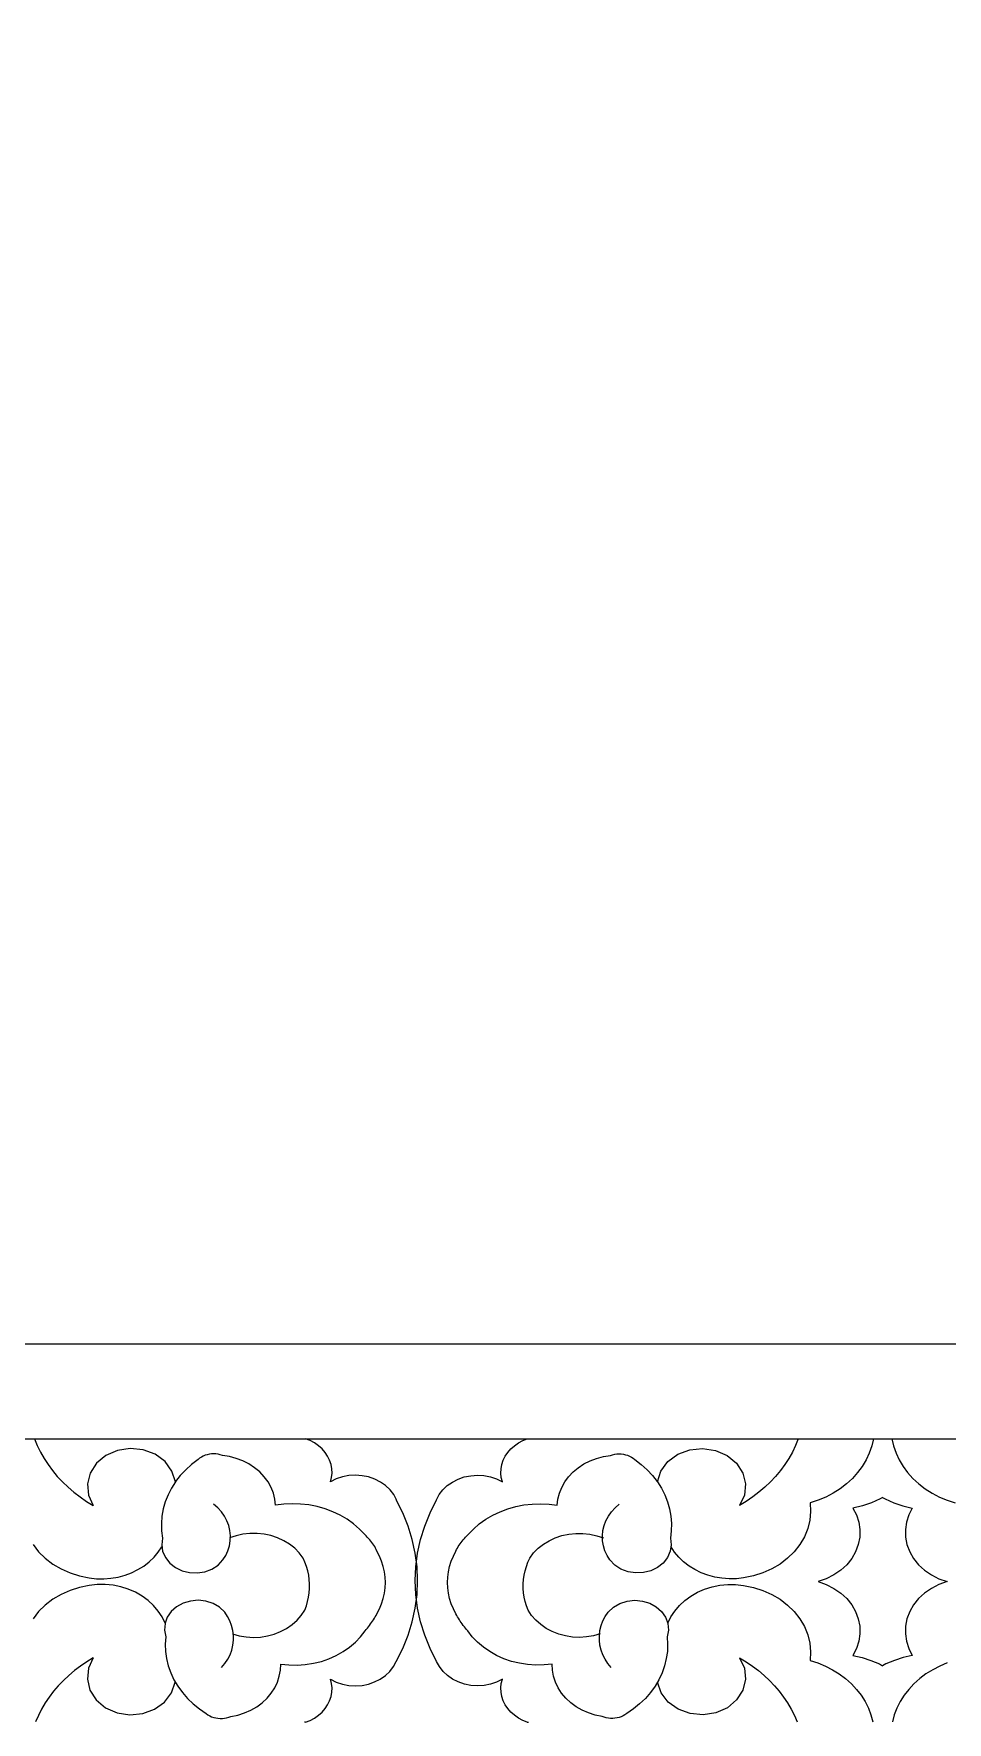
# Model space of a CAD drawing. Extents: x 1188826 to 1909461, y 608442 to 1651179.
# Drawn here: x 1667561 to 1667851, y 1032544 to 1033079 of the extents above; entities that cross this region are included whole.
import ezdxf

# ---------------------------------------------------------------- set-up
doc = ezdxf.new("R2010")
doc.units = 0
doc.header["$LTSCALE"] = 1000
doc.header["$MEASUREMENT"] = 0
doc.layers.add('窗', color=4, linetype='Continuous')
doc.layers.add('立面线', color=40, linetype='Continuous')

# ---------------------------------------------------------------- blocks, each defined once
blk = doc.blocks.new('EHYTERHT5EHTER')
at = {"layer": '窗', "ltscale": 3}
blk.add_lwpolyline([(83569.73, -228180.6), (84504.99, -228180.6), (84504.99, -229130.6), (83569.73, -229130.6)], close=True, dxfattribs=at)

msp = doc.modelspace()

# ---------------------------------------------------------------- linework, layer by layer
at = {"layer": '立面线'}
for p, q in [((1669039.81, 1032663.42), (1660727.54, 1032663.42)), ((1660758.89, 1032633.42), (1669008.6, 1032633.42)), ((1667561.55, 1032633.42), (1667562.42, 1032631.3)), ((1667648.86, 1032632.83), (1667647.41, 1032633.42)), ((1667650.23, 1032632.09), (1667648.86, 1032632.83)), ((1667714.79, 1032632.09), (1667716.16, 1032632.83)), ((1667716.16, 1032632.83), (1667717.61, 1032633.42)), ((1667803.47, 1032633.42), (1667802.6, 1032631.3)), ((1667827.25, 1032633.42), (1667826.72, 1032631.14)), ((1667833.1, 1032633.42), (1667833.63, 1032631.14)), ((1667562.42, 1032631.3), (1667563.42, 1032629.23)), ((1667563.42, 1032629.23), (1667564.57, 1032627.2)), ((1667584.11, 1032628.12), (1667581.14, 1032625.67)), ((1667587.79, 1032629.73), (1667584.11, 1032628.12)), ((1667591.86, 1032630.35), (1667587.79, 1032629.73)), ((1667595.96, 1032629.93), (1667591.86, 1032630.35)), ((1667599.74, 1032628.5), (1667595.96, 1032629.93)), ((1667602.87, 1032626.19), (1667599.74, 1032628.5)), ((1667614.39, 1032627.62), (1667613.84, 1032627.26)), ((1667614.99, 1032627.93), (1667614.39, 1032627.62)), ((1667615.61, 1032628.19), (1667614.99, 1032627.93)), ((1667616.27, 1032628.39), (1667615.61, 1032628.19)), ((1667616.95, 1032628.54), (1667616.27, 1032628.39)), ((1667617.63, 1032628.62), (1667616.95, 1032628.54)), ((1667618.33, 1032628.64), (1667617.63, 1032628.62)), ((1667619.02, 1032628.61), (1667618.33, 1032628.64)), ((1667619.71, 1032628.51), (1667619.02, 1032628.61)), ((1667620.38, 1032628.36), (1667619.71, 1032628.51)), ((1667621.03, 1032628.14), (1667620.38, 1032628.36)), ((1667623.26, 1032627.79), (1667621.03, 1032628.14)), ((1667625.43, 1032627.22), (1667623.26, 1032627.79)), ((1667651.49, 1032631.22), (1667650.23, 1032632.09)), ((1667652.61, 1032630.22), (1667651.49, 1032631.22)), ((1667653.58, 1032629.11), (1667652.61, 1032630.22)), ((1667654.39, 1032627.91), (1667653.58, 1032629.11)), ((1667655.02, 1032626.63), (1667654.39, 1032627.91)), ((1667710, 1032626.63), (1667710.63, 1032627.91)), ((1667710.63, 1032627.91), (1667711.44, 1032629.11)), ((1667711.44, 1032629.11), (1667712.41, 1032630.22)), ((1667712.41, 1032630.22), (1667713.53, 1032631.22)), ((1667713.53, 1032631.22), (1667714.79, 1032632.09)), ((1667739.59, 1032627.22), (1667741.76, 1032627.79)), ((1667741.76, 1032627.79), (1667743.99, 1032628.14)), ((1667743.99, 1032628.14), (1667744.64, 1032628.36)), ((1667744.64, 1032628.36), (1667745.31, 1032628.51)), ((1667745.31, 1032628.51), (1667745.99, 1032628.61)), ((1667745.99, 1032628.61), (1667746.69, 1032628.64)), ((1667746.69, 1032628.64), (1667747.38, 1032628.62)), ((1667747.38, 1032628.62), (1667748.07, 1032628.54)), ((1667748.07, 1032628.54), (1667748.75, 1032628.39)), ((1667748.75, 1032628.39), (1667749.4, 1032628.19)), ((1667749.4, 1032628.19), (1667750.03, 1032627.93)), ((1667750.03, 1032627.93), (1667750.63, 1032627.62)), ((1667750.63, 1032627.62), (1667751.18, 1032627.26)), ((1667762.15, 1032626.19), (1667765.28, 1032628.5)), ((1667765.28, 1032628.5), (1667769.06, 1032629.93)), ((1667769.06, 1032629.93), (1667773.16, 1032630.35)), ((1667773.16, 1032630.35), (1667777.23, 1032629.73)), ((1667777.23, 1032629.73), (1667780.91, 1032628.12)), ((1667780.91, 1032628.12), (1667783.88, 1032625.67)), ((1667801.59, 1032629.23), (1667800.45, 1032627.2)), ((1667802.6, 1032631.3), (1667801.59, 1032629.23)), ((1667825.95, 1032628.9), (1667824.94, 1032626.74)), ((1667826.72, 1032631.14), (1667825.95, 1032628.9)), ((1667833.63, 1032631.14), (1667834.41, 1032628.9)), ((1667834.41, 1032628.9), (1667835.41, 1032626.74)), ((1667564.57, 1032627.2), (1667565.84, 1032625.24)), ((1667565.84, 1032625.24), (1667567.24, 1032623.34)), ((1667567.24, 1032623.34), (1667568.76, 1032621.51)), ((1667579.13, 1032622.57), (1667578.27, 1032619.11)), ((1667581.14, 1032625.67), (1667579.13, 1032622.57)), ((1667605.07, 1032623.19), (1667602.87, 1032626.19)), ((1667606.16, 1032619.78), (1667605.07, 1032623.19)), ((1667609.42, 1032623.62), (1667607.72, 1032621.8)), ((1667611.29, 1032625.31), (1667609.42, 1032623.62)), ((1667613.33, 1032626.86), (1667611.29, 1032625.31)), ((1667613.84, 1032627.26), (1667613.33, 1032626.86)), ((1667627.5, 1032626.44), (1667625.43, 1032627.22)), ((1667629.45, 1032625.45), (1667627.5, 1032626.44)), ((1667631.25, 1032624.27), (1667629.45, 1032625.45)), ((1667632.87, 1032622.92), (1667631.25, 1032624.27)), ((1667634.3, 1032621.41), (1667632.87, 1032622.92)), ((1667655.46, 1032625.3), (1667655.02, 1032626.63)), ((1667655.71, 1032623.93), (1667655.46, 1032625.3)), ((1667655.62, 1032621.16), (1667655.77, 1032622.54)), ((1667655.77, 1032622.54), (1667655.71, 1032623.93)), ((1667709.25, 1032622.54), (1667709.31, 1032623.93)), ((1667709.4, 1032621.16), (1667709.25, 1032622.54)), ((1667709.31, 1032623.93), (1667709.56, 1032625.3)), ((1667709.56, 1032625.3), (1667710, 1032626.63)), ((1667730.72, 1032621.41), (1667732.15, 1032622.92)), ((1667732.15, 1032622.92), (1667733.77, 1032624.27)), ((1667733.77, 1032624.27), (1667735.57, 1032625.45)), ((1667735.57, 1032625.45), (1667737.52, 1032626.44)), ((1667737.52, 1032626.44), (1667739.59, 1032627.22)), ((1667751.18, 1032627.26), (1667751.69, 1032626.86)), ((1667751.69, 1032626.86), (1667753.73, 1032625.31)), ((1667753.73, 1032625.31), (1667755.6, 1032623.62)), ((1667755.6, 1032623.62), (1667757.3, 1032621.8)), ((1667758.86, 1032619.78), (1667759.94, 1032623.19)), ((1667759.94, 1032623.19), (1667762.15, 1032626.19)), ((1667783.88, 1032625.67), (1667785.88, 1032622.57)), ((1667785.88, 1032622.57), (1667786.75, 1032619.11)), ((1667797.78, 1032623.34), (1667796.26, 1032621.51)), ((1667799.18, 1032625.24), (1667797.78, 1032623.34)), ((1667800.45, 1032627.2), (1667799.18, 1032625.24)), ((1667822.25, 1032622.69), (1667820.59, 1032620.85)), ((1667823.7, 1032624.66), (1667822.25, 1032622.69)), ((1667824.94, 1032626.74), (1667823.7, 1032624.66)), ((1667835.41, 1032626.74), (1667836.65, 1032624.66)), ((1667836.65, 1032624.66), (1667838.1, 1032622.69)), ((1667838.1, 1032622.69), (1667839.76, 1032620.85)), ((1667568.76, 1032621.51), (1667570.39, 1032619.75)), ((1667570.39, 1032619.75), (1667572.15, 1032618.08)), ((1667572.15, 1032618.08), (1667574, 1032616.49)), ((1667578.27, 1032619.11), (1667578.62, 1032615.59)), ((1667604.92, 1032617.82), (1667603.83, 1032615.68)), ((1667606.16, 1032619.78), (1667604.92, 1032617.82)), ((1667606.22, 1032619.86), (1667606.16, 1032619.78)), ((1667607.72, 1032621.8), (1667606.22, 1032619.86)), ((1667635.51, 1032619.77), (1667634.3, 1032621.41)), ((1667636.49, 1032618.02), (1667635.51, 1032619.77)), ((1667637.21, 1032616.18), (1667636.49, 1032618.02)), ((1667655.29, 1032619.8), (1667655.62, 1032621.16)), ((1667657.11, 1032620.71), (1667655.29, 1032619.8)), ((1667659.07, 1032621.36), (1667657.11, 1032620.71)), ((1667661.12, 1032621.76), (1667659.07, 1032621.36)), ((1667663.22, 1032621.88), (1667661.12, 1032621.76)), ((1667665.31, 1032621.73), (1667663.22, 1032621.88)), ((1667667.36, 1032621.32), (1667665.31, 1032621.73)), ((1667669.31, 1032620.64), (1667667.36, 1032621.32)), ((1667671.12, 1032619.72), (1667669.31, 1032620.64)), ((1667672.74, 1032618.58), (1667671.12, 1032619.72)), ((1667674.15, 1032617.23), (1667672.74, 1032618.58)), ((1667675.3, 1032615.73), (1667674.15, 1032617.23)), ((1667689.72, 1032615.73), (1667690.87, 1032617.23)), ((1667690.87, 1032617.23), (1667692.28, 1032618.58)), ((1667692.28, 1032618.58), (1667693.9, 1032619.72)), ((1667693.9, 1032619.72), (1667695.71, 1032620.64)), ((1667695.71, 1032620.64), (1667697.66, 1032621.32)), ((1667697.66, 1032621.32), (1667699.7, 1032621.73)), ((1667699.7, 1032621.73), (1667701.8, 1032621.88)), ((1667701.8, 1032621.88), (1667703.9, 1032621.76)), ((1667703.9, 1032621.76), (1667705.95, 1032621.36)), ((1667705.95, 1032621.36), (1667707.91, 1032620.71)), ((1667707.91, 1032620.71), (1667709.73, 1032619.8)), ((1667709.73, 1032619.8), (1667709.4, 1032621.16)), ((1667727.81, 1032616.18), (1667728.53, 1032618.02)), ((1667728.53, 1032618.02), (1667729.51, 1032619.77)), ((1667729.51, 1032619.77), (1667730.72, 1032621.41)), ((1667757.3, 1032621.8), (1667758.8, 1032619.86)), ((1667758.8, 1032619.86), (1667758.86, 1032619.78)), ((1667758.86, 1032619.78), (1667760.1, 1032617.82)), ((1667760.1, 1032617.82), (1667761.19, 1032615.68)), ((1667786.75, 1032619.11), (1667786.4, 1032615.59)), ((1667792.87, 1032618.08), (1667791.01, 1032616.49)), ((1667794.62, 1032619.75), (1667792.87, 1032618.08)), ((1667796.26, 1032621.51), (1667794.62, 1032619.75)), ((1667816.72, 1032617.58), (1667814.54, 1032616.19)), ((1667818.74, 1032619.14), (1667816.72, 1032617.58)), ((1667820.59, 1032620.85), (1667818.74, 1032619.14)), ((1667839.76, 1032620.85), (1667841.61, 1032619.14)), ((1667841.61, 1032619.14), (1667843.64, 1032617.58)), ((1667843.64, 1032617.58), (1667845.82, 1032616.19)), ((1667574, 1032616.49), (1667575.96, 1032615)), ((1667575.96, 1032615), (1667578.02, 1032613.6)), ((1667578.02, 1032613.6), (1667580.16, 1032612.3)), ((1667578.62, 1032615.59), (1667580.16, 1032612.3)), ((1667602.96, 1032613.47), (1667602.32, 1032611.21)), ((1667603.83, 1032615.68), (1667602.96, 1032613.47)), ((1667619.59, 1032611.56), (1667618.28, 1032612.72)), ((1667620.73, 1032610.28), (1667619.59, 1032611.56)), ((1667637.68, 1032614.28), (1667637.21, 1032616.18)), ((1667637.89, 1032612.35), (1667637.68, 1032614.28)), ((1667640.52, 1032612.7), (1667637.89, 1032612.35)), ((1667643.18, 1032612.84), (1667640.52, 1032612.7)), ((1667645.84, 1032612.76), (1667643.18, 1032612.84)), ((1667648.48, 1032612.47), (1667645.84, 1032612.76)), ((1667651.07, 1032611.96), (1667648.48, 1032612.47)), ((1667653.6, 1032611.25), (1667651.07, 1032611.96)), ((1667676.17, 1032614.09), (1667675.3, 1032615.73)), ((1667678.18, 1032609.95), (1667676.13, 1032614.09)), ((1667686.84, 1032609.95), (1667688.89, 1032614.09)), ((1667688.85, 1032614.09), (1667689.72, 1032615.73)), ((1667711.42, 1032611.25), (1667713.95, 1032611.96)), ((1667713.95, 1032611.96), (1667716.54, 1032612.47)), ((1667716.54, 1032612.47), (1667719.18, 1032612.76)), ((1667719.18, 1032612.76), (1667721.84, 1032612.84)), ((1667721.84, 1032612.84), (1667724.5, 1032612.7)), ((1667724.5, 1032612.7), (1667727.13, 1032612.35)), ((1667727.13, 1032612.35), (1667727.34, 1032614.28)), ((1667727.34, 1032614.28), (1667727.81, 1032616.18)), ((1667744.29, 1032610.28), (1667745.43, 1032611.56)), ((1667745.43, 1032611.56), (1667746.74, 1032612.72)), ((1667761.19, 1032615.68), (1667762.06, 1032613.47)), ((1667762.06, 1032613.47), (1667762.7, 1032611.21)), ((1667786.4, 1032615.59), (1667784.86, 1032612.3)), ((1667787, 1032613.6), (1667784.86, 1032612.3)), ((1667789.06, 1032615), (1667787, 1032613.6)), ((1667791.01, 1032616.49), (1667789.06, 1032615)), ((1667809.77, 1032613.94), (1667807.23, 1032613.11)), ((1667807.23, 1032613.11), (1667807.37, 1032610.38)), ((1667812.21, 1032614.97), (1667809.77, 1032613.94)), ((1667814.54, 1032616.19), (1667812.21, 1032614.97)), ((1667823.75, 1032612.19), (1667820.78, 1032611.49)), ((1667820.78, 1032611.49), (1667821.9, 1032609.31)), ((1667826.62, 1032613.15), (1667823.75, 1032612.19)), ((1667829.37, 1032614.35), (1667826.62, 1032613.15)), ((1667830.18, 1032614.79), (1667829.37, 1032614.35)), ((1667830.18, 1032614.79), (1667830.98, 1032614.35)), ((1667830.98, 1032614.35), (1667833.73, 1032613.15)), ((1667833.73, 1032613.15), (1667836.6, 1032612.19)), ((1667836.6, 1032612.19), (1667839.58, 1032611.49)), ((1667839.58, 1032611.49), (1667838.45, 1032609.31)), ((1667845.82, 1032616.19), (1667848.14, 1032614.97)), ((1667848.14, 1032614.97), (1667850.58, 1032613.94)), ((1667850.58, 1032613.94), (1667853.12, 1032613.11)), ((1667601.91, 1032608.91), (1667601.73, 1032606.58)), ((1667601.73, 1032606.58), (1667601.79, 1032604.25)), ((1667602.32, 1032611.21), (1667601.91, 1032608.91)), ((1667621.69, 1032608.9), (1667620.73, 1032610.28)), ((1667622.47, 1032607.43), (1667621.69, 1032608.9)), ((1667623.05, 1032605.9), (1667622.47, 1032607.43)), ((1667656.04, 1032610.33), (1667653.6, 1032611.25)), ((1667658.36, 1032609.22), (1667656.04, 1032610.33)), ((1667660.55, 1032607.92), (1667658.36, 1032609.22)), ((1667662.59, 1032606.46), (1667660.55, 1032607.92)), ((1667664.46, 1032604.83), (1667662.59, 1032606.46)), ((1667679.87, 1032605.75), (1667678.18, 1032609.95)), ((1667685.15, 1032605.75), (1667686.84, 1032609.95)), ((1667700.56, 1032604.83), (1667702.43, 1032606.46)), ((1667702.43, 1032606.46), (1667704.46, 1032607.92)), ((1667704.46, 1032607.92), (1667706.66, 1032609.22)), ((1667706.66, 1032609.22), (1667708.98, 1032610.33)), ((1667708.98, 1032610.33), (1667711.42, 1032611.25)), ((1667741.97, 1032605.9), (1667742.55, 1032607.43)), ((1667742.55, 1032607.43), (1667743.33, 1032608.9)), ((1667743.33, 1032608.9), (1667744.29, 1032610.28)), ((1667762.7, 1032611.21), (1667763.11, 1032608.91)), ((1667763.11, 1032608.91), (1667763.29, 1032606.58)), ((1667763.29, 1032606.58), (1667763.23, 1032604.25)), ((1667807.1, 1032607.64), (1667806.44, 1032604.96)), ((1667807.37, 1032610.38), (1667807.1, 1032607.64)), ((1667821.9, 1032609.31), (1667822.64, 1032607.01)), ((1667822.64, 1032607.01), (1667822.99, 1032604.64)), ((1667837.71, 1032607.01), (1667837.37, 1032604.64)), ((1667838.45, 1032609.31), (1667837.71, 1032607.01)), ((1667601.79, 1032604.25), (1667602.09, 1032601.94)), ((1667602.09, 1032601.94), (1667601.83, 1032599.85)), ((1667623.42, 1032604.32), (1667623.05, 1032605.9)), ((1667623.26, 1032599.51), (1667623.53, 1032601.11)), ((1667625.39, 1032602.72), (1667623.31, 1032602.01)), ((1667623.58, 1032602.72), (1667623.42, 1032604.32)), ((1667623.53, 1032601.11), (1667623.58, 1032602.72)), ((1667627.56, 1032603.21), (1667625.39, 1032602.72)), ((1667629.79, 1032603.46), (1667627.56, 1032603.21)), ((1667632.03, 1032603.46), (1667629.79, 1032603.46)), ((1667634.26, 1032603.23), (1667632.03, 1032603.46)), ((1667636.43, 1032602.76), (1667634.26, 1032603.23)), ((1667638.52, 1032602.06), (1667636.43, 1032602.76)), ((1667640.49, 1032601.14), (1667638.52, 1032602.06)), ((1667642.31, 1032600.02), (1667640.49, 1032601.14)), ((1667666.14, 1032603.06), (1667664.46, 1032604.83)), ((1667666.55, 1032602.68), (1667666.14, 1032603.06)), ((1667666.95, 1032602.28), (1667666.55, 1032602.68)), ((1667667.33, 1032601.88), (1667666.95, 1032602.28)), ((1667667.7, 1032601.46), (1667667.33, 1032601.88)), ((1667668.05, 1032601.04), (1667667.7, 1032601.46)), ((1667668.38, 1032600.6), (1667668.05, 1032601.04)), ((1667668.7, 1032600.16), (1667668.38, 1032600.6)), ((1667681.19, 1032601.48), (1667679.87, 1032605.75)), ((1667682.13, 1032597.17), (1667681.19, 1032601.48)), ((1667682.89, 1032597.17), (1667683.83, 1032601.48)), ((1667683.83, 1032601.48), (1667685.15, 1032605.75)), ((1667696.32, 1032600.16), (1667696.64, 1032600.6)), ((1667696.64, 1032600.6), (1667696.97, 1032601.04)), ((1667696.97, 1032601.04), (1667697.32, 1032601.46)), ((1667697.32, 1032601.46), (1667697.69, 1032601.88)), ((1667697.69, 1032601.88), (1667698.07, 1032602.28)), ((1667698.07, 1032602.28), (1667698.47, 1032602.68)), ((1667698.47, 1032602.68), (1667698.88, 1032603.06)), ((1667698.88, 1032603.06), (1667700.56, 1032604.83)), ((1667722.71, 1032600.02), (1667724.53, 1032601.14)), ((1667724.53, 1032601.14), (1667726.5, 1032602.06)), ((1667726.5, 1032602.06), (1667728.59, 1032602.76)), ((1667728.59, 1032602.76), (1667730.76, 1032603.23)), ((1667730.76, 1032603.23), (1667732.99, 1032603.46)), ((1667732.99, 1032603.46), (1667735.23, 1032603.46)), ((1667735.23, 1032603.46), (1667737.46, 1032603.21)), ((1667737.46, 1032603.21), (1667739.63, 1032602.72)), ((1667739.63, 1032602.72), (1667741.71, 1032602.01)), ((1667741.44, 1032602.72), (1667741.6, 1032604.32)), ((1667741.49, 1032601.11), (1667741.44, 1032602.72)), ((1667741.76, 1032599.51), (1667741.49, 1032601.11)), ((1667741.6, 1032604.32), (1667741.97, 1032605.9)), ((1667763.23, 1032604.25), (1667762.93, 1032601.94)), ((1667762.93, 1032601.94), (1667763.19, 1032599.85)), ((1667805.39, 1032602.37), (1667803.96, 1032599.92)), ((1667806.44, 1032604.96), (1667805.39, 1032602.37)), ((1667822.93, 1032602.25), (1667822.46, 1032599.9)), ((1667822.99, 1032604.64), (1667822.93, 1032602.25)), ((1667837.37, 1032604.64), (1667837.43, 1032602.25)), ((1667837.43, 1032602.25), (1667837.89, 1032599.9)), ((1667561.06, 1032599.92), (1667562.83, 1032597.64)), ((1667562.83, 1032597.64), (1667564.93, 1032595.57)), ((1667564.93, 1032595.57), (1667567.31, 1032593.74)), ((1667597.87, 1032594.44), (1667599.4, 1032595.91)), ((1667599.4, 1032595.91), (1667600.73, 1032597.51)), ((1667600.73, 1032597.51), (1667601.86, 1032599.22)), ((1667601.83, 1032599.85), (1667602.13, 1032597.77)), ((1667602.13, 1032597.77), (1667602.99, 1032595.81)), ((1667602.99, 1032595.81), (1667604.35, 1032594.07)), ((1667621.24, 1032595.03), (1667622.11, 1032596.45)), ((1667622.11, 1032596.45), (1667622.79, 1032597.96)), ((1667622.79, 1032597.96), (1667623.26, 1032599.51)), ((1667643.95, 1032598.72), (1667642.31, 1032600.02)), ((1667645.39, 1032597.24), (1667643.95, 1032598.72)), ((1667646.6, 1032595.63), (1667645.39, 1032597.24)), ((1667647.19, 1032594.31), (1667646.6, 1032595.63)), ((1667669, 1032599.71), (1667668.7, 1032600.16)), ((1667669.28, 1032599.25), (1667669, 1032599.71)), ((1667669.54, 1032598.78), (1667669.28, 1032599.25)), ((1667669.79, 1032598.3), (1667669.54, 1032598.78)), ((1667670.01, 1032597.82), (1667669.79, 1032598.3)), ((1667670.81, 1032596.25), (1667670.01, 1032597.82)), ((1667671.47, 1032594.63), (1667670.81, 1032596.25)), ((1667682.7, 1032592.83), (1667682.13, 1032597.17)), ((1667682.32, 1032592.83), (1667682.89, 1032597.17)), ((1667693.54, 1032594.63), (1667694.21, 1032596.25)), ((1667694.21, 1032596.25), (1667695.01, 1032597.82)), ((1667695.01, 1032597.82), (1667695.23, 1032598.3)), ((1667695.23, 1032598.3), (1667695.48, 1032598.78)), ((1667695.48, 1032598.78), (1667695.74, 1032599.25)), ((1667695.74, 1032599.25), (1667696.02, 1032599.71)), ((1667696.02, 1032599.71), (1667696.32, 1032600.16)), ((1667717.83, 1032594.31), (1667718.42, 1032595.63)), ((1667718.42, 1032595.63), (1667719.63, 1032597.24)), ((1667719.63, 1032597.24), (1667721.07, 1032598.72)), ((1667721.07, 1032598.72), (1667722.71, 1032600.02)), ((1667742.23, 1032597.96), (1667741.76, 1032599.51)), ((1667742.91, 1032596.45), (1667742.23, 1032597.96)), ((1667743.78, 1032595.03), (1667742.91, 1032596.45)), ((1667762.03, 1032595.81), (1667760.66, 1032594.07)), ((1667762.89, 1032597.77), (1667762.03, 1032595.81)), ((1667763.19, 1032599.85), (1667762.89, 1032597.77)), ((1667764.29, 1032597.51), (1667763.16, 1032599.22)), ((1667765.62, 1032595.91), (1667764.29, 1032597.51)), ((1667767.15, 1032594.44), (1667765.62, 1032595.91)), ((1667800.09, 1032595.57), (1667797.71, 1032593.74)), ((1667802.19, 1032597.64), (1667800.09, 1032595.57)), ((1667803.96, 1032599.92), (1667802.19, 1032597.64)), ((1667820.38, 1032595.49), (1667818.8, 1032593.52)), ((1667821.61, 1032597.63), (1667820.38, 1032595.49)), ((1667822.46, 1032599.9), (1667821.61, 1032597.63)), ((1667837.89, 1032599.9), (1667838.74, 1032597.63)), ((1667838.74, 1032597.63), (1667839.98, 1032595.49)), ((1667839.98, 1032595.49), (1667841.55, 1032593.52)), ((1667567.31, 1032593.74), (1667569.94, 1032592.18)), ((1667569.94, 1032592.18), (1667572.78, 1032590.91)), ((1667572.78, 1032590.91), (1667575.78, 1032589.96)), ((1667575.78, 1032589.96), (1667578.9, 1032589.35)), ((1667588.02, 1032589.61), (1667590.21, 1032590.2)), ((1667590.21, 1032590.2), (1667592.31, 1032590.99)), ((1667592.31, 1032590.99), (1667594.31, 1032591.97)), ((1667594.31, 1032591.97), (1667596.17, 1032593.12)), ((1667596.17, 1032593.12), (1667597.87, 1032594.44)), ((1667604.35, 1032594.07), (1667606.15, 1032592.64)), ((1667606.15, 1032592.64), (1667608.28, 1032591.61)), ((1667608.28, 1032591.61), (1667610.63, 1032591.02)), ((1667610.63, 1032591.02), (1667613.08, 1032590.92)), ((1667613.08, 1032590.92), (1667615.49, 1032591.3)), ((1667615.49, 1032591.3), (1667617.73, 1032592.15)), ((1667617.73, 1032592.15), (1667619.68, 1032593.41)), ((1667619.68, 1032593.41), (1667621.24, 1032595.03)), ((1667647.68, 1032592.97), (1667647.19, 1032594.31)), ((1667648.08, 1032591.61), (1667647.68, 1032592.97)), ((1667648.38, 1032590.22), (1667648.08, 1032591.61)), ((1667648.58, 1032588.83), (1667648.38, 1032590.22)), ((1667671.99, 1032592.98), (1667671.47, 1032594.63)), ((1667672.37, 1032591.3), (1667671.99, 1032592.98)), ((1667672.59, 1032589.6), (1667672.37, 1032591.3)), ((1667682.13, 1032588.48), (1667682.32, 1032592.83)), ((1667682.89, 1032588.48), (1667682.7, 1032592.83)), ((1667692.43, 1032589.6), (1667692.65, 1032591.3)), ((1667692.65, 1032591.3), (1667693.03, 1032592.98)), ((1667693.03, 1032592.98), (1667693.54, 1032594.63)), ((1667716.44, 1032588.83), (1667716.64, 1032590.22)), ((1667716.64, 1032590.22), (1667716.94, 1032591.61)), ((1667716.94, 1032591.61), (1667717.33, 1032592.97)), ((1667717.33, 1032592.97), (1667717.83, 1032594.31)), ((1667745.34, 1032593.41), (1667743.78, 1032595.03)), ((1667747.29, 1032592.15), (1667745.34, 1032593.41)), ((1667749.53, 1032591.3), (1667747.29, 1032592.15)), ((1667751.94, 1032590.92), (1667749.53, 1032591.3)), ((1667754.39, 1032591.02), (1667751.94, 1032590.92)), ((1667756.74, 1032591.61), (1667754.39, 1032591.02)), ((1667758.87, 1032592.64), (1667756.74, 1032591.61)), ((1667760.66, 1032594.07), (1667758.87, 1032592.64)), ((1667768.85, 1032593.12), (1667767.15, 1032594.44)), ((1667770.71, 1032591.97), (1667768.85, 1032593.12)), ((1667772.71, 1032590.99), (1667770.71, 1032591.97)), ((1667774.81, 1032590.2), (1667772.71, 1032590.99)), ((1667777, 1032589.61), (1667774.81, 1032590.2)), ((1667789.24, 1032589.96), (1667786.12, 1032589.35)), ((1667792.24, 1032590.91), (1667789.24, 1032589.96)), ((1667795.08, 1032592.18), (1667792.24, 1032590.91)), ((1667797.71, 1032593.74), (1667795.08, 1032592.18)), ((1667814.73, 1032590.27), (1667812.33, 1032589.06)), ((1667816.9, 1032591.77), (1667814.73, 1032590.27)), ((1667818.8, 1032593.52), (1667816.9, 1032591.77)), ((1667841.55, 1032593.52), (1667843.45, 1032591.77)), ((1667843.45, 1032591.77), (1667845.62, 1032590.27)), ((1667845.62, 1032590.27), (1667848.02, 1032589.06)), ((1667572.78, 1032585.4), (1667569.94, 1032584.14)), ((1667575.78, 1032586.35), (1667572.78, 1032585.4)), ((1667578.9, 1032586.97), (1667575.78, 1032586.35)), ((1667578.9, 1032589.35), (1667581.18, 1032589.1)), ((1667581.4, 1032587.23), (1667578.9, 1032586.97)), ((1667581.18, 1032589.1), (1667583.47, 1032589.06)), ((1667583.92, 1032587.24), (1667581.4, 1032587.23)), ((1667583.47, 1032589.06), (1667585.76, 1032589.23)), ((1667586.42, 1032587), (1667583.92, 1032587.24)), ((1667585.76, 1032589.23), (1667588.02, 1032589.61)), ((1667588.88, 1032586.5), (1667586.42, 1032587)), ((1667591.24, 1032585.76), (1667588.88, 1032586.5)), ((1667593.49, 1032584.78), (1667591.24, 1032585.76)), ((1667595.59, 1032583.58), (1667593.49, 1032584.78)), ((1667648.35, 1032583.22), (1667648.56, 1032584.61)), ((1667648.56, 1032584.61), (1667648.67, 1032586.02)), ((1667648.67, 1032587.42), (1667648.58, 1032588.83)), ((1667648.67, 1032586.02), (1667648.67, 1032587.42)), ((1667672.37, 1032584.48), (1667672.59, 1032586.18)), ((1667672.66, 1032587.89), (1667672.59, 1032589.6)), ((1667672.59, 1032586.18), (1667672.66, 1032587.89)), ((1667682.32, 1032584.12), (1667682.13, 1032588.48)), ((1667682.7, 1032584.12), (1667682.89, 1032588.48)), ((1667692.35, 1032587.89), (1667692.43, 1032589.6)), ((1667692.43, 1032586.18), (1667692.35, 1032587.89)), ((1667692.65, 1032584.48), (1667692.43, 1032586.18)), ((1667716.35, 1032587.42), (1667716.44, 1032588.83)), ((1667716.35, 1032586.02), (1667716.35, 1032587.42)), ((1667716.46, 1032584.61), (1667716.35, 1032586.02)), ((1667716.67, 1032583.22), (1667716.46, 1032584.61)), ((1667769.43, 1032583.58), (1667771.53, 1032584.78)), ((1667771.53, 1032584.78), (1667773.78, 1032585.76)), ((1667773.78, 1032585.76), (1667776.14, 1032586.5)), ((1667776.14, 1032586.5), (1667778.6, 1032587)), ((1667779.26, 1032589.23), (1667777, 1032589.61)), ((1667778.6, 1032587), (1667781.1, 1032587.24)), ((1667781.54, 1032589.06), (1667779.26, 1032589.23)), ((1667781.1, 1032587.24), (1667783.62, 1032587.23)), ((1667783.84, 1032589.1), (1667781.54, 1032589.06)), ((1667783.62, 1032587.23), (1667786.12, 1032586.97)), ((1667786.12, 1032589.35), (1667783.84, 1032589.1)), ((1667786.12, 1032586.97), (1667789.24, 1032586.35)), ((1667789.24, 1032586.35), (1667792.24, 1032585.4)), ((1667792.24, 1032585.4), (1667795.08, 1032584.14)), ((1667812.33, 1032589.06), (1667809.75, 1032588.16)), ((1667809.75, 1032588.16), (1667812.33, 1032587.26)), ((1667812.33, 1032587.26), (1667814.73, 1032586.04)), ((1667814.73, 1032586.04), (1667816.9, 1032584.55)), ((1667816.9, 1032584.55), (1667818.8, 1032582.8)), ((1667843.45, 1032584.55), (1667841.55, 1032582.8)), ((1667845.62, 1032586.04), (1667843.45, 1032584.55)), ((1667848.02, 1032587.26), (1667845.62, 1032586.04)), ((1667848.02, 1032589.06), (1667850.6, 1032588.16)), ((1667850.6, 1032588.16), (1667848.02, 1032587.26)), ((1667564.93, 1032580.75), (1667562.83, 1032578.68)), ((1667567.31, 1032582.58), (1667564.93, 1032580.75)), ((1667569.94, 1032584.14), (1667567.31, 1032582.58)), ((1667597.5, 1032582.18), (1667595.59, 1032583.58)), ((1667599.21, 1032580.6), (1667597.5, 1032582.18)), ((1667600.7, 1032578.86), (1667599.21, 1032580.6)), ((1667606.55, 1032580.21), (1667604.85, 1032578.7)), ((1667608.61, 1032581.34), (1667606.55, 1032580.21)), ((1667610.92, 1032582.03), (1667608.61, 1032581.34)), ((1667613.36, 1032582.25), (1667610.92, 1032582.03)), ((1667615.79, 1032581.98), (1667613.36, 1032582.25)), ((1667618.08, 1032581.25), (1667615.79, 1032581.98)), ((1667620.11, 1032580.07), (1667618.08, 1032581.25)), ((1667621.77, 1032578.53), (1667620.11, 1032580.07)), ((1667647.13, 1032579.13), (1667647.64, 1032580.47)), ((1667647.64, 1032580.47), (1667648.04, 1032581.83)), ((1667648.04, 1032581.83), (1667648.35, 1032583.22)), ((1667670.01, 1032577.96), (1667670.81, 1032579.53)), ((1667670.81, 1032579.53), (1667671.47, 1032581.14)), ((1667671.47, 1032581.14), (1667671.99, 1032582.8)), ((1667671.99, 1032582.8), (1667672.37, 1032584.48)), ((1667681.19, 1032575.48), (1667682.13, 1032579.78)), ((1667682.13, 1032579.78), (1667682.7, 1032584.12)), ((1667682.89, 1032579.78), (1667682.32, 1032584.12)), ((1667683.83, 1032575.48), (1667682.89, 1032579.78)), ((1667693.03, 1032582.8), (1667692.65, 1032584.48)), ((1667693.54, 1032581.14), (1667693.03, 1032582.8)), ((1667694.21, 1032579.53), (1667693.54, 1032581.14)), ((1667695.01, 1032577.96), (1667694.21, 1032579.53)), ((1667716.98, 1032581.83), (1667716.67, 1032583.22)), ((1667717.38, 1032580.47), (1667716.98, 1032581.83)), ((1667717.89, 1032579.13), (1667717.38, 1032580.47)), ((1667743.25, 1032578.53), (1667744.91, 1032580.07)), ((1667744.91, 1032580.07), (1667746.94, 1032581.25)), ((1667746.94, 1032581.25), (1667749.23, 1032581.98)), ((1667749.23, 1032581.98), (1667751.66, 1032582.25)), ((1667751.66, 1032582.25), (1667754.1, 1032582.03)), ((1667754.1, 1032582.03), (1667756.41, 1032581.34)), ((1667756.41, 1032581.34), (1667758.47, 1032580.21)), ((1667758.47, 1032580.21), (1667760.17, 1032578.7)), ((1667764.32, 1032578.86), (1667765.8, 1032580.6)), ((1667765.8, 1032580.6), (1667767.52, 1032582.18)), ((1667767.52, 1032582.18), (1667769.43, 1032583.58)), ((1667795.08, 1032584.14), (1667797.71, 1032582.58)), ((1667797.71, 1032582.58), (1667800.09, 1032580.75)), ((1667800.09, 1032580.75), (1667802.19, 1032578.68)), ((1667818.8, 1032582.8), (1667820.38, 1032580.83)), ((1667820.38, 1032580.83), (1667821.61, 1032578.69)), ((1667839.98, 1032580.83), (1667838.74, 1032578.69)), ((1667841.55, 1032582.8), (1667839.98, 1032580.83)), ((1667562.83, 1032578.68), (1667561.06, 1032576.4)), ((1667601.93, 1032576.97), (1667600.7, 1032578.86)), ((1667602.89, 1032574.98), (1667601.93, 1032576.97)), ((1667602.87, 1032574.89), (1667602.7, 1032572.8)), ((1667602.89, 1032574.98), (1667602.87, 1032574.89)), ((1667603.6, 1032576.89), (1667602.89, 1032574.98)), ((1667604.85, 1032578.7), (1667603.6, 1032576.89)), ((1667622.68, 1032577.17), (1667621.77, 1032578.53)), ((1667623.42, 1032575.74), (1667622.68, 1032577.17)), ((1667623.98, 1032574.25), (1667623.42, 1032575.74)), ((1667624.37, 1032572.72), (1667623.98, 1032574.25)), ((1667641.38, 1032573.33), (1667643.13, 1032574.54)), ((1667643.13, 1032574.54), (1667644.68, 1032575.92)), ((1667644.68, 1032575.92), (1667646.03, 1032577.46)), ((1667646.03, 1032577.46), (1667647.13, 1032579.13)), ((1667666.98, 1032573.44), (1667667.32, 1032573.87)), ((1667667.32, 1032573.87), (1667667.66, 1032574.31)), ((1667667.66, 1032574.31), (1667667.98, 1032574.75)), ((1667667.98, 1032574.75), (1667668.3, 1032575.2)), ((1667668.3, 1032575.2), (1667668.61, 1032575.65)), ((1667668.61, 1032575.65), (1667668.91, 1032576.1)), ((1667668.91, 1032576.1), (1667669.2, 1032576.56)), ((1667669.2, 1032576.56), (1667669.48, 1032577.02)), ((1667669.48, 1032577.02), (1667669.75, 1032577.49)), ((1667669.75, 1032577.49), (1667670.01, 1032577.96)), ((1667679.87, 1032571.21), (1667681.19, 1032575.48)), ((1667685.15, 1032571.21), (1667683.83, 1032575.48)), ((1667695.27, 1032577.49), (1667695.01, 1032577.96)), ((1667695.54, 1032577.02), (1667695.27, 1032577.49)), ((1667695.82, 1032576.56), (1667695.54, 1032577.02)), ((1667696.11, 1032576.1), (1667695.82, 1032576.56)), ((1667696.41, 1032575.65), (1667696.11, 1032576.1)), ((1667696.72, 1032575.2), (1667696.41, 1032575.65)), ((1667697.04, 1032574.75), (1667696.72, 1032575.2)), ((1667697.36, 1032574.31), (1667697.04, 1032574.75)), ((1667697.7, 1032573.87), (1667697.36, 1032574.31)), ((1667698.04, 1032573.44), (1667697.7, 1032573.87)), ((1667718.99, 1032577.46), (1667717.89, 1032579.13)), ((1667720.33, 1032575.92), (1667718.99, 1032577.46)), ((1667721.89, 1032574.54), (1667720.33, 1032575.92)), ((1667723.64, 1032573.33), (1667721.89, 1032574.54)), ((1667740.65, 1032572.72), (1667741.03, 1032574.25)), ((1667741.03, 1032574.25), (1667741.6, 1032575.74)), ((1667741.6, 1032575.74), (1667742.34, 1032577.17)), ((1667742.34, 1032577.17), (1667743.25, 1032578.53)), ((1667760.17, 1032578.7), (1667761.42, 1032576.89)), ((1667761.42, 1032576.89), (1667762.13, 1032574.98)), ((1667762.13, 1032574.98), (1667763.09, 1032576.97)), ((1667762.13, 1032574.98), (1667762.15, 1032574.89)), ((1667762.15, 1032574.89), (1667762.32, 1032572.8)), ((1667763.09, 1032576.97), (1667764.32, 1032578.86)), ((1667802.19, 1032578.68), (1667803.96, 1032576.4)), ((1667803.96, 1032576.4), (1667805.39, 1032573.94)), ((1667805.39, 1032573.94), (1667806.44, 1032571.35)), ((1667821.61, 1032578.69), (1667822.46, 1032576.42)), ((1667822.46, 1032576.42), (1667822.93, 1032574.06)), ((1667822.93, 1032574.06), (1667822.99, 1032571.68)), ((1667837.43, 1032574.06), (1667837.37, 1032571.68)), ((1667837.89, 1032576.42), (1667837.43, 1032574.06)), ((1667838.74, 1032578.69), (1667837.89, 1032576.42)), ((1667602.7, 1032572.8), (1667603.09, 1032570.73)), ((1667603.09, 1032570.73), (1667602.94, 1032568.41)), ((1667624.29, 1032571.66), (1667626.41, 1032571.05)), ((1667624.56, 1032571.16), (1667624.37, 1032572.72)), ((1667624.39, 1032568.04), (1667624.57, 1032569.6)), ((1667624.57, 1032569.6), (1667624.56, 1032571.16)), ((1667626.41, 1032571.05), (1667628.61, 1032570.67)), ((1667628.61, 1032570.67), (1667630.85, 1032570.52)), ((1667630.85, 1032570.52), (1667633.09, 1032570.62)), ((1667633.09, 1032570.62), (1667635.29, 1032570.96)), ((1667635.29, 1032570.96), (1667637.43, 1032571.53)), ((1667637.43, 1032571.53), (1667639.48, 1032572.33)), ((1667639.48, 1032572.33), (1667641.38, 1032573.33)), ((1667661.32, 1032567.42), (1667663.17, 1032569)), ((1667663.17, 1032569), (1667664.83, 1032570.73)), ((1667664.83, 1032570.73), (1667666.27, 1032572.59)), ((1667666.27, 1032572.59), (1667666.63, 1032573.01)), ((1667666.63, 1032573.01), (1667666.98, 1032573.44)), ((1667678.18, 1032567), (1667679.87, 1032571.21)), ((1667686.84, 1032567), (1667685.15, 1032571.21)), ((1667698.39, 1032573.01), (1667698.04, 1032573.44)), ((1667698.75, 1032572.59), (1667698.39, 1032573.01)), ((1667700.19, 1032570.73), (1667698.75, 1032572.59)), ((1667701.85, 1032569), (1667700.19, 1032570.73)), ((1667703.7, 1032567.42), (1667701.85, 1032569)), ((1667725.54, 1032572.33), (1667723.64, 1032573.33)), ((1667727.58, 1032571.53), (1667725.54, 1032572.33)), ((1667729.72, 1032570.96), (1667727.58, 1032571.53)), ((1667731.93, 1032570.62), (1667729.72, 1032570.96)), ((1667734.17, 1032570.52), (1667731.93, 1032570.62)), ((1667736.41, 1032570.67), (1667734.17, 1032570.52)), ((1667738.61, 1032571.05), (1667736.41, 1032570.67)), ((1667740.73, 1032571.66), (1667738.61, 1032571.05)), ((1667740.45, 1032571.16), (1667740.65, 1032572.72)), ((1667740.45, 1032569.6), (1667740.45, 1032571.16)), ((1667740.62, 1032568.04), (1667740.45, 1032569.6)), ((1667762.32, 1032572.8), (1667761.93, 1032570.73)), ((1667761.93, 1032570.73), (1667762.07, 1032568.41)), ((1667806.44, 1032571.35), (1667807.1, 1032568.67)), ((1667807.1, 1032568.67), (1667807.37, 1032565.94)), ((1667822.64, 1032569.31), (1667821.9, 1032567.01)), ((1667822.99, 1032571.68), (1667822.64, 1032569.31)), ((1667837.37, 1032571.68), (1667837.71, 1032569.31)), ((1667837.71, 1032569.31), (1667838.45, 1032567.01)), ((1667580.16, 1032564.01), (1667578.09, 1032562.76)), ((1667580.16, 1032564.01), (1667578.63, 1032560.75)), ((1667602.94, 1032568.41), (1667603.03, 1032566.08)), ((1667603.03, 1032566.08), (1667603.36, 1032563.77)), ((1667603.36, 1032563.77), (1667603.92, 1032561.49)), ((1667621.86, 1032562.2), (1667622.75, 1032563.57)), ((1667622.75, 1032563.57), (1667623.48, 1032565.01)), ((1667623.48, 1032565.01), (1667624.03, 1032566.5)), ((1667624.03, 1032566.5), (1667624.39, 1032568.04)), ((1667652.39, 1032562.91), (1667654.81, 1032563.75)), ((1667654.81, 1032563.75), (1667657.12, 1032564.78)), ((1667657.12, 1032564.78), (1667659.3, 1032566.01)), ((1667659.3, 1032566.01), (1667661.32, 1032567.42)), ((1667676.13, 1032562.87), (1667678.18, 1032567)), ((1667688.89, 1032562.87), (1667686.84, 1032567)), ((1667705.72, 1032566.01), (1667703.7, 1032567.42)), ((1667707.9, 1032564.78), (1667705.72, 1032566.01)), ((1667710.21, 1032563.75), (1667707.9, 1032564.78)), ((1667712.63, 1032562.91), (1667710.21, 1032563.75)), ((1667740.99, 1032566.5), (1667740.62, 1032568.04)), ((1667741.54, 1032565.01), (1667740.99, 1032566.5)), ((1667742.26, 1032563.57), (1667741.54, 1032565.01)), ((1667743.16, 1032562.2), (1667742.26, 1032563.57)), ((1667761.66, 1032563.77), (1667761.1, 1032561.49)), ((1667761.99, 1032566.08), (1667761.66, 1032563.77)), ((1667762.07, 1032568.41), (1667761.99, 1032566.08)), ((1667784.86, 1032564.01), (1667786.39, 1032560.75)), ((1667784.86, 1032564.01), (1667786.93, 1032562.76)), ((1667807.37, 1032565.94), (1667807.23, 1032563.2)), ((1667807.23, 1032563.2), (1667809.69, 1032562.4)), ((1667821.9, 1032567.01), (1667820.78, 1032564.82)), ((1667820.78, 1032564.82), (1667823.67, 1032564.15)), ((1667823.67, 1032564.15), (1667826.47, 1032563.23)), ((1667826.47, 1032563.23), (1667829.15, 1032562.08)), ((1667833.89, 1032563.23), (1667831.21, 1032562.08)), ((1667836.68, 1032564.15), (1667833.89, 1032563.23)), ((1667839.58, 1032564.82), (1667836.68, 1032564.15)), ((1667838.45, 1032567.01), (1667839.58, 1032564.82)), ((1667572.39, 1032558.46), (1667570.68, 1032556.85)), ((1667574.2, 1032559.98), (1667572.39, 1032558.46)), ((1667576.1, 1032561.42), (1667574.2, 1032559.98)), ((1667578.09, 1032562.76), (1667576.1, 1032561.42)), ((1667578.63, 1032560.75), (1667578.27, 1032557.24)), ((1667603.92, 1032561.49), (1667604.7, 1032559.26)), ((1667604.7, 1032559.26), (1667605.71, 1032557.09)), ((1667620.81, 1032560.92), (1667621.86, 1032562.2)), ((1667638.47, 1032556.3), (1667639.08, 1032558.17)), ((1667639.08, 1032558.17), (1667639.43, 1032560.09)), ((1667639.43, 1032560.09), (1667639.51, 1032562.02)), ((1667639.51, 1032562.02), (1667642.1, 1032561.76)), ((1667642.1, 1032561.76), (1667644.71, 1032561.71)), ((1667644.71, 1032561.71), (1667647.31, 1032561.89)), ((1667647.31, 1032561.89), (1667649.88, 1032562.29)), ((1667649.88, 1032562.29), (1667652.39, 1032562.91)), ((1667671.05, 1032557.29), (1667672.68, 1032558.42)), ((1667672.68, 1032558.42), (1667674.09, 1032559.75)), ((1667674.09, 1032559.75), (1667675.25, 1032561.24)), ((1667675.25, 1032561.24), (1667676.13, 1032562.87)), ((1667689.77, 1032561.24), (1667688.89, 1032562.87)), ((1667690.93, 1032559.75), (1667689.77, 1032561.24)), ((1667692.34, 1032558.42), (1667690.93, 1032559.75)), ((1667693.97, 1032557.29), (1667692.34, 1032558.42)), ((1667715.14, 1032562.29), (1667712.63, 1032562.91)), ((1667717.71, 1032561.89), (1667715.14, 1032562.29)), ((1667720.31, 1032561.71), (1667717.71, 1032561.89)), ((1667722.92, 1032561.76), (1667720.31, 1032561.71)), ((1667725.51, 1032562.02), (1667722.92, 1032561.76)), ((1667725.59, 1032560.09), (1667725.51, 1032562.02)), ((1667725.94, 1032558.17), (1667725.59, 1032560.09)), ((1667726.55, 1032556.3), (1667725.94, 1032558.17)), ((1667744.21, 1032560.92), (1667743.16, 1032562.2)), ((1667760.32, 1032559.26), (1667759.31, 1032557.09)), ((1667761.1, 1032561.49), (1667760.32, 1032559.26)), ((1667786.39, 1032560.75), (1667786.75, 1032557.24)), ((1667786.93, 1032562.76), (1667788.92, 1032561.42)), ((1667788.92, 1032561.42), (1667790.82, 1032559.98)), ((1667790.82, 1032559.98), (1667792.63, 1032558.46)), ((1667792.63, 1032558.46), (1667794.34, 1032556.85)), ((1667809.69, 1032562.4), (1667812.06, 1032561.41)), ((1667812.06, 1032561.41), (1667814.32, 1032560.25)), ((1667814.32, 1032560.25), (1667816.45, 1032558.92)), ((1667816.45, 1032558.92), (1667818.44, 1032557.44)), ((1667829.15, 1032562.08), (1667830.18, 1032561.52)), ((1667831.21, 1032562.08), (1667830.18, 1032561.52)), ((1667843.9, 1032558.92), (1667841.92, 1032557.44)), ((1667846.03, 1032560.25), (1667843.9, 1032558.92)), ((1667848.29, 1032561.41), (1667846.03, 1032560.25)), ((1667850.66, 1032562.4), (1667848.29, 1032561.41)), ((1667567.58, 1032553.42), (1667566.2, 1032551.6)), ((1667569.08, 1032555.17), (1667567.58, 1032553.42)), ((1667570.68, 1032556.85), (1667569.08, 1032555.17)), ((1667578.27, 1032557.24), (1667579.11, 1032553.79)), ((1667579.11, 1032553.79), (1667581.09, 1032550.71)), ((1667602.74, 1032550), (1667604.98, 1032552.95)), ((1667604.98, 1032552.95), (1667606.13, 1032556.33)), ((1667605.71, 1032557.09), (1667606.94, 1032555.01)), ((1667606.94, 1032555.01), (1667608.37, 1032553.03)), ((1667608.37, 1032553.03), (1667610, 1032551.16)), ((1667635.18, 1032551.24), (1667636.51, 1032552.81)), ((1667636.51, 1032552.81), (1667637.61, 1032554.5)), ((1667637.61, 1032554.5), (1667638.47, 1032556.3)), ((1667655.62, 1032555.89), (1667655.29, 1032557.25)), ((1667655.29, 1032557.25), (1667657.1, 1032556.35)), ((1667655.46, 1032551.75), (1667655.71, 1032553.12)), ((1667655.77, 1032554.51), (1667655.62, 1032555.89)), ((1667655.71, 1032553.12), (1667655.77, 1032554.51)), ((1667657.1, 1032556.35), (1667659.05, 1032555.69)), ((1667659.05, 1032555.69), (1667661.09, 1032555.3)), ((1667661.09, 1032555.3), (1667663.18, 1032555.17)), ((1667663.18, 1032555.17), (1667665.27, 1032555.31)), ((1667665.27, 1032555.31), (1667667.3, 1032555.72)), ((1667667.3, 1032555.72), (1667669.25, 1032556.38)), ((1667669.25, 1032556.38), (1667671.05, 1032557.29)), ((1667695.77, 1032556.38), (1667693.97, 1032557.29)), ((1667697.71, 1032555.72), (1667695.77, 1032556.38)), ((1667699.75, 1032555.31), (1667697.71, 1032555.72)), ((1667701.84, 1032555.17), (1667699.75, 1032555.31)), ((1667703.93, 1032555.3), (1667701.84, 1032555.17)), ((1667705.97, 1032555.69), (1667703.93, 1032555.3)), ((1667707.92, 1032556.35), (1667705.97, 1032555.69)), ((1667709.73, 1032557.25), (1667707.92, 1032556.35)), ((1667709.25, 1032554.51), (1667709.4, 1032555.89)), ((1667709.31, 1032553.12), (1667709.25, 1032554.51)), ((1667709.56, 1032551.75), (1667709.31, 1032553.12)), ((1667709.4, 1032555.89), (1667709.73, 1032557.25)), ((1667727.41, 1032554.5), (1667726.55, 1032556.3)), ((1667728.51, 1032552.81), (1667727.41, 1032554.5)), ((1667729.84, 1032551.24), (1667728.51, 1032552.81)), ((1667756.65, 1032553.03), (1667755.02, 1032551.16)), ((1667758.08, 1032555.01), (1667756.65, 1032553.03)), ((1667759.31, 1032557.09), (1667758.08, 1032555.01)), ((1667760.04, 1032552.95), (1667758.89, 1032556.33)), ((1667762.28, 1032550), (1667760.04, 1032552.95)), ((1667785.91, 1032553.79), (1667783.93, 1032550.71)), ((1667786.75, 1032557.24), (1667785.91, 1032553.79)), ((1667794.34, 1032556.85), (1667795.94, 1032555.17)), ((1667795.94, 1032555.17), (1667797.43, 1032553.42)), ((1667797.43, 1032553.42), (1667798.82, 1032551.6)), ((1667818.44, 1032557.44), (1667820.26, 1032555.8)), ((1667820.26, 1032555.8), (1667821.9, 1032554.04)), ((1667821.9, 1032554.04), (1667823.36, 1032552.16)), ((1667838.45, 1032554.04), (1667837, 1032552.16)), ((1667840.1, 1032555.8), (1667838.45, 1032554.04)), ((1667841.92, 1032557.44), (1667840.1, 1032555.8)), ((1667563.79, 1032547.78), (1667562.78, 1032545.79)), ((1667564.94, 1032549.72), (1667563.79, 1032547.78)), ((1667566.2, 1032551.6), (1667564.94, 1032549.72)), ((1667581.09, 1032550.71), (1667584.03, 1032548.24)), ((1667584.03, 1032548.24), (1667587.68, 1032546.62)), ((1667595.81, 1032546.35), (1667599.59, 1032547.74)), ((1667599.59, 1032547.74), (1667602.74, 1032550)), ((1667610, 1032551.16), (1667611.81, 1032549.42)), ((1667611.81, 1032549.42), (1667613.79, 1032547.83)), ((1667613.79, 1032547.83), (1667615.92, 1032546.38)), ((1667628.02, 1032546.59), (1667630.04, 1032547.47)), ((1667630.04, 1032547.47), (1667631.92, 1032548.55)), ((1667631.92, 1032548.55), (1667633.64, 1032549.81)), ((1667633.64, 1032549.81), (1667635.18, 1032551.24)), ((1667652.61, 1032546.83), (1667653.58, 1032547.94)), ((1667653.58, 1032547.94), (1667654.39, 1032549.14)), ((1667654.39, 1032549.14), (1667655.02, 1032550.42)), ((1667655.02, 1032550.42), (1667655.46, 1032551.75)), ((1667710, 1032550.42), (1667709.56, 1032551.75)), ((1667710.63, 1032549.14), (1667710, 1032550.42)), ((1667711.44, 1032547.94), (1667710.63, 1032549.14)), ((1667712.41, 1032546.83), (1667711.44, 1032547.94)), ((1667731.37, 1032549.81), (1667729.84, 1032551.24)), ((1667733.1, 1032548.55), (1667731.37, 1032549.81)), ((1667734.98, 1032547.47), (1667733.1, 1032548.55)), ((1667737, 1032546.59), (1667734.98, 1032547.47)), ((1667751.23, 1032547.83), (1667749.1, 1032546.38)), ((1667753.21, 1032549.42), (1667751.23, 1032547.83)), ((1667755.02, 1032551.16), (1667753.21, 1032549.42)), ((1667765.43, 1032547.74), (1667762.28, 1032550)), ((1667769.21, 1032546.35), (1667765.43, 1032547.74)), ((1667780.99, 1032548.24), (1667777.34, 1032546.62)), ((1667783.93, 1032550.71), (1667780.99, 1032548.24)), ((1667798.82, 1032551.6), (1667800.08, 1032549.72)), ((1667800.08, 1032549.72), (1667801.22, 1032547.78)), ((1667801.22, 1032547.78), (1667802.24, 1032545.79)), ((1667823.36, 1032552.16), (1667824.61, 1032550.17)), ((1667824.61, 1032550.17), (1667825.66, 1032548.1)), ((1667825.66, 1032548.1), (1667826.48, 1032545.96)), ((1667834.7, 1032548.1), (1667833.87, 1032545.96)), ((1667835.74, 1032550.17), (1667834.7, 1032548.1)), ((1667837, 1032552.16), (1667835.74, 1032550.17)), ((1667562.78, 1032545.79), (1667561.89, 1032543.76)), ((1667587.68, 1032546.62), (1667591.72, 1032545.97)), ((1667591.72, 1032545.97), (1667595.81, 1032546.35)), ((1667615.92, 1032546.38), (1667616.46, 1032546)), ((1667616.46, 1032546), (1667617.03, 1032545.66)), ((1667617.03, 1032545.66), (1667617.64, 1032545.38)), ((1667617.64, 1032545.38), (1667618.29, 1032545.16)), ((1667618.29, 1032545.16), (1667618.95, 1032544.99)), ((1667618.95, 1032544.99), (1667619.64, 1032544.87)), ((1667619.64, 1032544.87), (1667620.33, 1032544.82)), ((1667620.33, 1032544.82), (1667621.03, 1032544.83)), ((1667621.03, 1032544.83), (1667621.72, 1032544.9)), ((1667621.72, 1032544.9), (1667622.4, 1032545.03)), ((1667622.4, 1032545.03), (1667623.06, 1032545.22)), ((1667623.06, 1032545.22), (1667623.69, 1032545.46)), ((1667623.69, 1032545.46), (1667625.9, 1032545.91)), ((1667625.9, 1032545.91), (1667628.02, 1032546.59)), ((1667647.4, 1032543.63), (1667647.05, 1032543.63)), ((1667647.4, 1032543.63), (1667648.86, 1032544.22)), ((1667648.86, 1032544.22), (1667650.23, 1032544.96)), ((1667650.23, 1032544.96), (1667651.49, 1032545.83)), ((1667651.49, 1032545.83), (1667652.61, 1032546.83)), ((1667713.53, 1032545.83), (1667712.41, 1032546.83)), ((1667714.79, 1032544.96), (1667713.53, 1032545.83)), ((1667716.16, 1032544.22), (1667714.79, 1032544.96)), ((1667717.62, 1032543.63), (1667716.16, 1032544.22)), ((1667717.62, 1032543.63), (1667717.97, 1032543.63)), ((1667739.12, 1032545.91), (1667737, 1032546.59)), ((1667741.32, 1032545.46), (1667739.12, 1032545.91)), ((1667741.96, 1032545.22), (1667741.32, 1032545.46)), ((1667742.62, 1032545.03), (1667741.96, 1032545.22)), ((1667743.3, 1032544.9), (1667742.62, 1032545.03)), ((1667743.99, 1032544.83), (1667743.3, 1032544.9)), ((1667744.69, 1032544.82), (1667743.99, 1032544.83)), ((1667745.38, 1032544.87), (1667744.69, 1032544.82)), ((1667746.06, 1032544.99), (1667745.38, 1032544.87)), ((1667746.73, 1032545.16), (1667746.06, 1032544.99)), ((1667747.37, 1032545.38), (1667746.73, 1032545.16)), ((1667747.99, 1032545.66), (1667747.37, 1032545.38)), ((1667748.56, 1032546), (1667747.99, 1032545.66)), ((1667749.1, 1032546.38), (1667748.56, 1032546)), ((1667773.3, 1032545.97), (1667769.21, 1032546.35)), ((1667777.34, 1032546.62), (1667773.3, 1032545.97)), ((1667802.24, 1032545.79), (1667803.13, 1032543.76)), ((1667826.48, 1032545.96), (1667827.08, 1032543.76)), ((1667833.87, 1032545.96), (1667833.27, 1032543.76))]:
    msp.add_line(p, q, dxfattribs=at)

# ---------------------------------------------------------------- block references
at = {"layer": '窗'}
msp.add_blockref('EHYTERHT5EHTER', (1583484.46, 1261794.02), dxfattribs=at)

doc.saveas('drawing.dxf')
